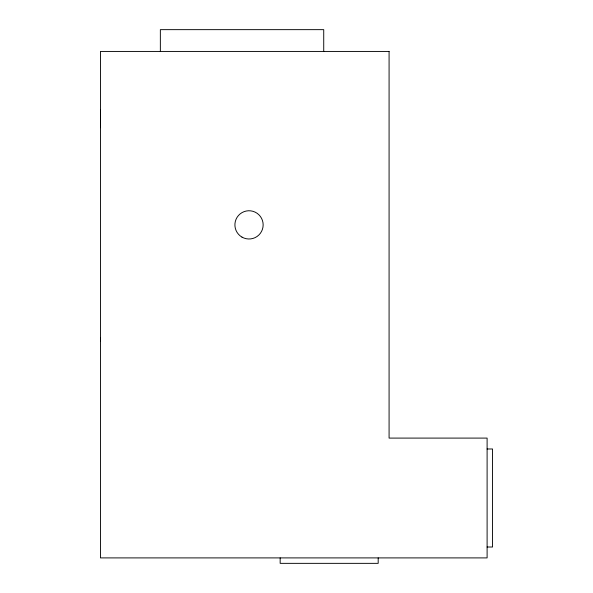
<?xml version="1.0" encoding="UTF-8"?>
<svg xmlns="http://www.w3.org/2000/svg" width="593" height="593" viewBox="0 0 593 593"><rect width="100%" height="100%" fill="white"/><g stroke="black" fill="none" stroke-linecap="round" stroke-linejoin="round"><path stroke-width="0.89" d="M100.447 341.346L100.447 337.81M100.447 127.68L100.447 109.875M487.105 448.983L492.553 448.983L492.553 547.013L487.105 547.013M378.186 557.902L378.186 563.35L280.163 563.35L280.163 557.902M323.726 51.435L323.726 29.65L160.355 29.65L160.355 51.435M389.082 51.435L100.447 51.435L100.447 557.902L487.105 557.902L487.105 438.094L389.082 438.094L389.082 51.435M241.966 237.104A14.121 14.121 0 0 0 263.151 224.873A14.121 14.121 0 0 0 241.966 212.642A14.121 14.121 0 0 0 241.966 237.104"/></g></svg>
